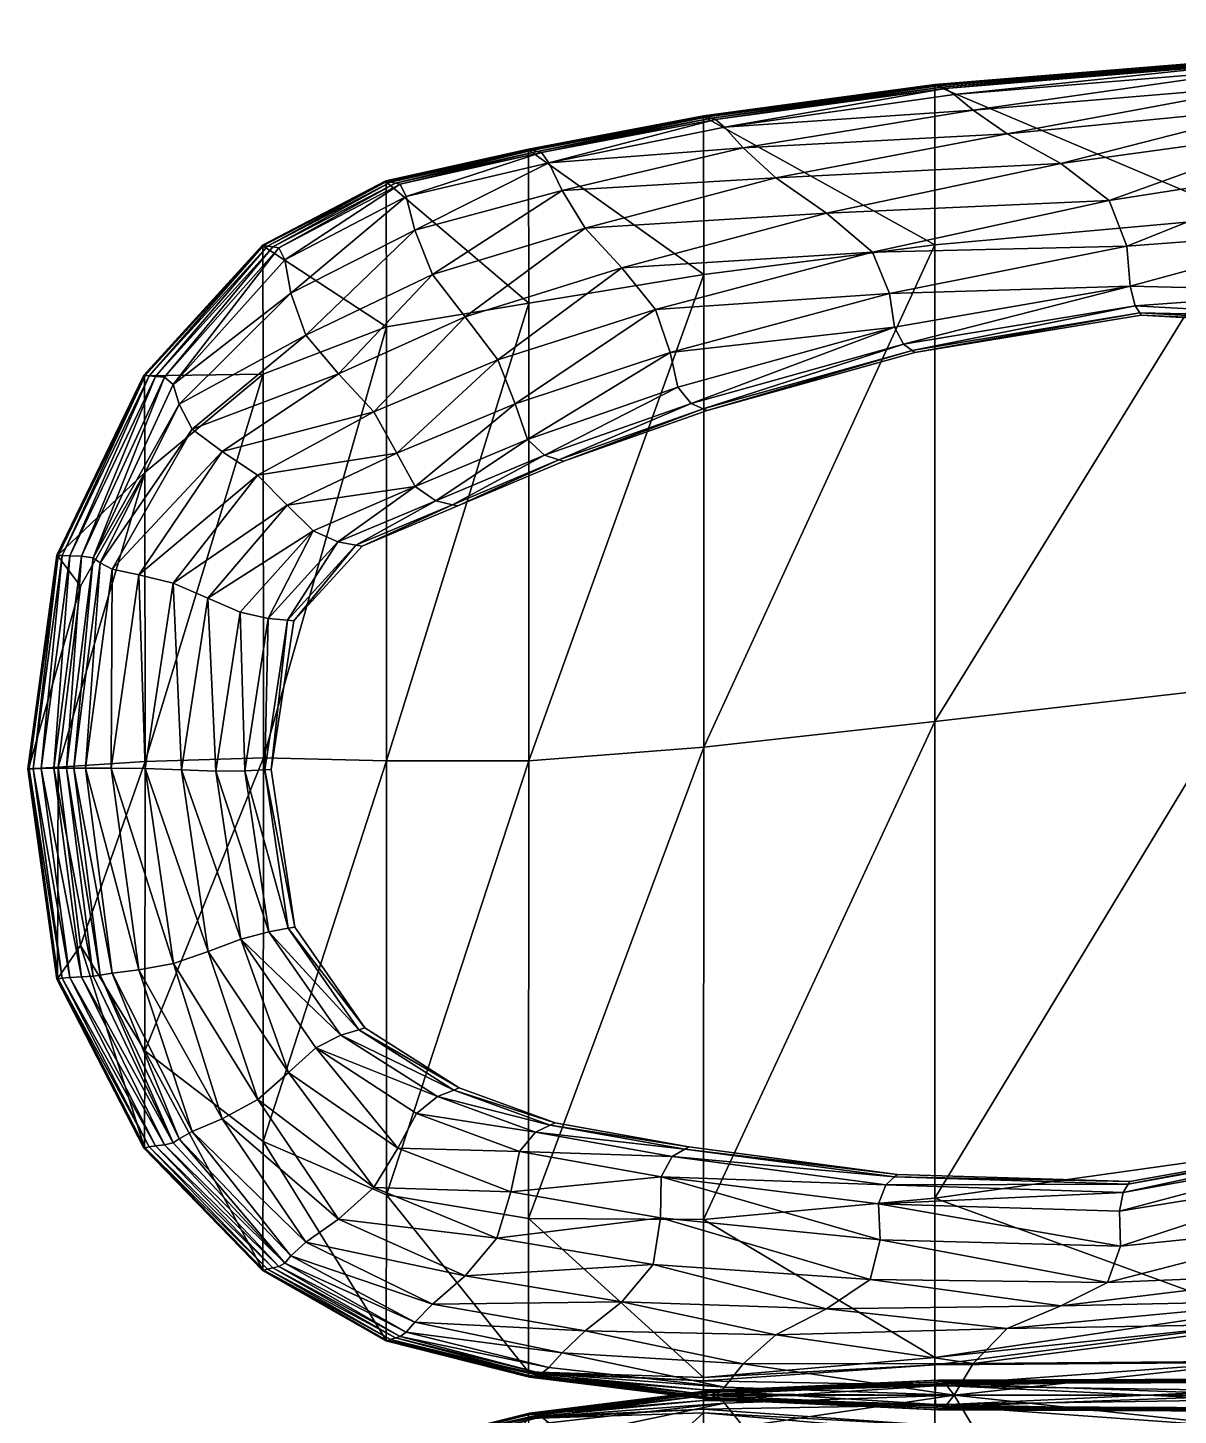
# Model space of a CAD drawing. Header units: millimetres. Extents: x -67 to 74, y -60 to 39.
# Drawn here: x -66.77 to -34.22, y -11.17 to 28.09 of the extents above; entities that cross this region are included whole.
import ezdxf

# ---------------------------------------------------------------- set-up
doc = ezdxf.new("R2010")
doc.units = ezdxf.units.MM
doc.layers.get('0').update_dxf_attribs({"color": 61, "true_color": 0xd6e5a6})

msp = doc.modelspace()

# ---------------------------------------------------------------- meshes
at = {"color": 176, "true_color": 0x080888}
mesh = msp.add_polyface(dxfattribs=at)
corners = [(-32.306, 22.739, 7.68), (-32.31, 9.471, 7.68), (-41.103, 8.462, 7.724), (-41.1, 21.947, 7.724), (-23.126, 23.69, 7.68), (-23.13, 28.081, 9.368), (-32.309, 27.196, 9.392), (-32.31, 27.202, 14.527), (-41.105, 26.483, 14.669), (-41.104, 26.477, 9.461), (-41.08, 26.474, 19.991), (-32.291, 27.193, 19.775), (-23.131, 28.087, 14.434), (-41.007, 26.446, 22.064), (-32.232, 27.164, 21.824), (-40.908, 26.408, 22.706), (-32.153, 27.124, 22.466), (-40.808, 26.37, 23.731), (-32.073, 27.085, 23.491), (-40.56, 26.196, 25.461), (-31.938, 26.907, 25.178), (-40.018, 25.752, 28.217), (-31.694, 26.454, 27.803), (-39.053, 25.086, 31.21), (-31.275, 25.846, 30.556), (-37.535, 24.248, 33.652), (-30.619, 25.202, 32.627), (-36.173, 23.199, 36.602), (-30.021, 24.157, 35.295), (-44.164, 22.842, 35.885), (-35.674, 21.904, 41.122), (-29.779, 22.347, 39.84), (-35.58, 20.773, 45.1), (-29.721, 20.637, 43.952), (-42.386, 20.57, 43.389), (-42.87, 21.733, 39.13), (-35.434, 20.218, 46.425), (-29.674, 19.894, 45.322), (-35.305, 20.018, 44.559), (-29.643, 19.699, 43.456), (-41.986, 19.137, 48.155), (-41.745, 18.955, 46.289), (-35.262, 19.951, 38.96), (-29.633, 19.635, 37.857), (-35.262, 19.951, 31.494), (-29.633, 19.635, 30.391), (-41.665, 18.895, 40.69), (-41.665, 18.895, 33.224), (-32.307, 27.178, 7.68), (-41.101, 26.458, 7.724), (-23.127, 28.062, 7.68)]
mesh.append_faces([[corners[k] for k in face] for face in [(0, 1, 2), (2, 3, 0), (1, 0, 4), (5, 6, 7), (8, 7, 6), (6, 9, 8), (7, 8, 10), (10, 11, 7), (12, 7, 11), (13, 14, 11), (11, 10, 13), (14, 13, 15), (15, 16, 14), (17, 18, 16), (16, 15, 17), (18, 17, 19), (19, 20, 18), (21, 22, 20), (20, 19, 21), (22, 21, 23), (23, 24, 22), (25, 26, 24), (24, 23, 25), (26, 25, 27), (27, 28, 26), (27, 25, 29), (30, 31, 28), (28, 27, 30), (31, 30, 32), (32, 33, 31), (32, 30, 34), (30, 27, 35), (36, 37, 33), (33, 32, 36), (37, 36, 38), (38, 39, 37), (40, 36, 32), (41, 38, 36), (42, 43, 39), (39, 38, 42), (43, 42, 44), (44, 45, 43), (46, 42, 38), (42, 46, 47), (47, 44, 42), (48, 49, 9), (9, 6, 48), (50, 48, 6), (4, 0, 48), (49, 48, 0), (0, 3, 49)]], dxfattribs={"vtx2": -1, "color": 176})
mesh = msp.add_polyface(dxfattribs=at)
corners = [(-47.644, 7.737, 7.857), (-47.643, 21.103, 7.857), (-41.1, 21.947, 7.724), (-47.649, 25.599, 14.922), (-41.105, 26.483, 14.669), (-41.104, 26.477, 9.461), (-47.648, 25.593, 9.624), (-47.621, 25.59, 20.333), (-41.08, 26.474, 19.991), (-47.536, 25.564, 22.436), (-41.007, 26.446, 22.064), (-47.423, 25.528, 23.078), (-40.908, 26.408, 22.706), (-47.308, 25.492, 24.103), (-40.808, 26.37, 23.731), (-52.23, 24.554, 24.562), (-52.021, 24.269, 26.659), (-47.055, 25.273, 25.995), (-40.56, 26.196, 25.461), (-46.527, 24.69, 29.234), (-45.605, 23.845, 32.853), (-51.65, 23.485, 30.515), (-39.053, 25.086, 31.21), (-40.018, 25.752, 28.217), (-44.164, 22.842, 35.885), (-42.87, 21.733, 39.13), (-36.173, 23.199, 36.602), (-37.535, 24.248, 33.652), (-51.002, 22.42, 34.893), (-49.963, 21.292, 38.559), (-49.003, 20.114, 42.079), (-42.386, 20.57, 43.389), (-48.593, 18.898, 46.021), (-42.246, 19.616, 46.964), (-48.377, 17.921, 49.135), (-35.58, 20.773, 45.1), (-35.674, 21.904, 41.122), (-41.986, 19.137, 48.155), (-48.001, 17.46, 50.173), (-47.658, 17.306, 48.307), (-41.745, 18.955, 46.289), (-35.434, 20.218, 46.425), (-51.6, 15.822, 44.675), (-47.544, 17.255, 42.708), (-51.6, 15.822, 37.209), (-47.544, 17.255, 35.242), (-35.305, 20.018, 44.559), (-41.665, 18.895, 40.69), (-41.665, 18.895, 33.224), (-41.101, 26.458, 7.724), (-47.645, 25.574, 7.857)]
mesh.append_faces([[corners[k] for k in face] for face in [(0, 1, 2), (3, 4, 5), (5, 6, 3), (4, 3, 7), (7, 8, 4), (9, 10, 8), (8, 7, 9), (10, 9, 11), (11, 12, 10), (13, 14, 12), (12, 11, 13), (15, 13, 11), (16, 17, 13), (14, 13, 17), (17, 18, 14), (19, 17, 16), (20, 19, 21), (19, 20, 22), (22, 23, 19), (17, 19, 23), (23, 18, 17), (24, 25, 26), (20, 24, 27), (27, 22, 20), (24, 20, 28), (28, 29, 24), (25, 24, 29), (29, 30, 25), (31, 25, 30), (30, 32, 31), (33, 31, 32), (32, 34, 33), (31, 33, 35), (25, 31, 36), (35, 33, 37), (38, 37, 33), (33, 34, 38), (37, 38, 39), (39, 40, 37), (41, 37, 40), (42, 43, 39), (44, 45, 43), (46, 40, 47), (43, 47, 40), (40, 39, 43), (47, 43, 45), (45, 48, 47), (49, 50, 6), (6, 5, 49), (50, 49, 2), (2, 1, 50)]], dxfattribs={"vtx2": -1, "color": 176})
mesh = msp.add_polyface(dxfattribs=at)
corners = [(-56.634, 23.753, 15.838), (-52.605, 24.654, 15.305), (-52.603, 24.648, 9.95), (-56.632, 23.747, 10.507), (-56.601, 23.745, 21.281), (-52.574, 24.646, 20.773), (-47.649, 25.599, 14.922), (-47.648, 25.593, 9.624), (-47.621, 25.59, 20.333), (-56.501, 23.721, 23.395), (-52.481, 24.621, 22.895), (-56.368, 23.69, 24.037), (-52.357, 24.588, 23.537), (-47.536, 25.564, 22.436), (-47.423, 25.528, 23.078), (-56.232, 23.658, 25.062), (-52.23, 24.554, 24.562), (-56.059, 23.317, 27.335), (-52.021, 24.269, 26.659), (-47.308, 25.492, 24.103), (-55.814, 22.357, 31.72), (-51.65, 23.485, 30.515), (-55.317, 21.11, 36.737), (-51.002, 22.42, 34.893), (-46.527, 24.69, 29.234), (-45.605, 23.845, 32.853), (-54.39, 19.904, 40.905), (-49.963, 21.292, 38.559), (-57.98, 18.3, 42.759), (-56.979, 17.22, 46.752), (-53.465, 18.696, 44.65), (-49.003, 20.114, 42.079), (-52.975, 17.442, 48.395), (-48.593, 18.898, 46.021), (-56.324, 16.052, 50.398), (-52.633, 16.441, 51.204), (-48.377, 17.921, 49.135), (-52.151, 15.993, 52.141), (-48.001, 17.46, 50.173), (-51.738, 15.865, 50.275), (-47.658, 17.306, 48.307), (-52.599, 24.63, 8.164), (-56.625, 23.729, 8.728), (-52.595, 20.297, 8.163), (-56.618, 19.621, 8.726), (-47.645, 25.574, 7.857), (-47.643, 21.103, 7.857)]
mesh.append_faces([[corners[k] for k in face] for face in [(0, 1, 2), (2, 3, 0), (1, 0, 4), (4, 5, 1), (1, 6, 7), (7, 2, 1), (6, 1, 5), (5, 8, 6), (9, 10, 5), (5, 4, 9), (10, 9, 11), (11, 12, 10), (10, 13, 8), (8, 5, 10), (13, 10, 12), (12, 14, 13), (15, 16, 12), (12, 11, 15), (16, 15, 17), (17, 18, 16), (14, 12, 16), (19, 16, 18), (20, 21, 18), (18, 17, 20), (21, 20, 22), (22, 23, 21), (18, 21, 24), (21, 23, 25), (26, 27, 23), (23, 22, 26), (28, 26, 22), (29, 30, 26), (27, 26, 30), (30, 31, 27), (32, 33, 31), (31, 30, 32), (34, 32, 30), (30, 29, 34), (33, 32, 35), (35, 36, 33), (37, 38, 36), (36, 35, 37), (38, 37, 39), (39, 40, 38), (41, 42, 3), (3, 2, 41), (42, 41, 43), (43, 44, 42), (45, 41, 2), (2, 7, 45), (41, 45, 46), (46, 43, 41)]], dxfattribs={"vtx2": -1, "color": 176})
mesh = msp.add_polyface(dxfattribs=at)
corners = [(-63.485, 18.255, 17.686), (-60.13, 21.938, 16.605), (-60.126, 21.933, 11.367), (-63.48, 18.251, 12.6), (-65.949, 13.162, 18.615), (-65.91, 13.16, 23.677), (-63.448, 18.251, 22.883), (-60.094, 21.931, 21.953), (-56.634, 23.753, 15.838), (-56.632, 23.747, 10.507), (-56.601, 23.745, 21.281), (-63.337, 18.236, 24.915), (-59.989, 21.911, 24.036), (-65.795, 13.155, 25.664), (-65.582, 13.147, 26.306), (-63.154, 18.218, 25.557), (-59.839, 21.884, 24.677), (-56.501, 23.721, 23.395), (-56.368, 23.69, 24.037), (-62.902, 18.198, 26.582), (-59.67, 21.856, 25.703), (-65.249, 13.14, 27.331), (-62.655, 17.998, 28.926), (-59.494, 21.523, 28.074), (-56.232, 23.658, 25.062), (-56.059, 23.317, 27.335), (-59.323, 20.582, 32.756), (-55.814, 22.357, 31.72), (-58.903, 19.388, 38.174), (-55.317, 21.11, 36.737), (-62.484, 17.436, 33.526), (-62.114, 16.73, 38.997), (-57.98, 18.3, 42.759), (-54.39, 19.904, 40.905), (-56.979, 17.22, 46.752), (-61.269, 16.101, 43.954), (-65.943, 13.16, 13.663), (-63.467, 18.24, 10.899), (-60.116, 21.917, 9.618), (-60.106, 18.285, 9.614), (-63.453, 15.503, 10.893), (-56.625, 23.729, 8.728), (-56.618, 19.621, 8.726)]
mesh.append_faces([[corners[k] for k in face] for face in [(0, 1, 2), (2, 3, 0), (4, 0, 3), (5, 6, 0), (1, 0, 6), (6, 7, 1), (1, 8, 9), (9, 2, 1), (8, 1, 7), (7, 10, 8), (11, 12, 7), (7, 6, 11), (13, 11, 6), (14, 15, 11), (12, 11, 15), (15, 16, 12), (12, 17, 10), (10, 7, 12), (17, 12, 16), (16, 18, 17), (19, 20, 16), (16, 15, 19), (21, 19, 15), (20, 19, 22), (22, 23, 20), (20, 24, 18), (18, 16, 20), (24, 20, 23), (23, 25, 24), (26, 27, 25), (25, 23, 26), (27, 26, 28), (28, 29, 27), (30, 31, 28), (28, 26, 30), (22, 30, 26), (26, 23, 22), (29, 28, 32), (33, 32, 34), (34, 32, 35), (31, 35, 32), (32, 28, 31), (36, 3, 37), (38, 37, 3), (3, 2, 38), (37, 38, 39), (39, 40, 37), (41, 38, 2), (2, 9, 41), (38, 41, 42), (42, 39, 38)]], dxfattribs={"vtx2": -1, "color": 176})
mesh = msp.add_polyface(dxfattribs=at)
corners = [(-41.1, 21.947, 7.724), (-41.103, 8.462, 7.724), (-47.644, 7.737, 7.857), (-47.647, -5.629, 7.857), (-41.106, -5.023, 7.724), (-32.31, 9.471, 7.68), (-32.314, -3.796, 7.68), (-23.13, 10.621, 7.68), (-37.536, -8.071, 33.652), (-30.619, -7.922, 32.627), (-30.043, -7.156, 35.295), (-36.218, -7.416, 36.602), (-42.936, -7.328, 39.13), (-44.165, -8.16, 35.885), (-49.071, -6.905, 42.079), (-49.963, -7.957, 38.559), (-29.865, -5.77, 39.84), (-35.847, -6.384, 41.122), (-29.869, -4.427, 43.952), (-35.879, -5.393, 45.1), (-42.646, -6.21, 43.389), (-42.697, -5.189, 46.964), (-48.849, -4.424, 49.135), (-48.865, -5.585, 46.021), (-29.841, -3.794, 45.322), (-35.77, -4.862, 46.425), (-29.807, -3.585, 43.456), (-35.635, -4.635, 44.559), (-42.493, -4.65, 48.155), (-48.532, -3.851, 50.173), (-42.244, -4.427, 46.289), (-48.18, -3.642, 48.307), (-29.796, -3.516, 37.857), (-35.59, -4.559, 38.96), (-29.796, -3.516, 30.391), (-35.59, -4.559, 31.494), (-42.161, -4.353, 40.69), (-48.063, -3.572, 42.708), (-42.161, -4.353, 33.224), (-48.063, -3.572, 35.242), (-32.313, -8.236, 7.68), (-41.106, -9.534, 7.724), (-23.134, -6.82, 7.68)]
mesh.append_faces([[corners[k] for k in face] for face in [(0, 1, 2), (3, 2, 1), (1, 4, 3), (5, 6, 4), (4, 1, 5), (6, 5, 7), (8, 9, 10), (10, 11, 8), (8, 11, 12), (13, 12, 14), (14, 15, 13), (16, 17, 11), (11, 10, 16), (17, 16, 18), (18, 19, 17), (20, 21, 22), (22, 23, 20), (12, 20, 23), (23, 14, 12), (20, 12, 11), (11, 17, 20), (21, 20, 17), (17, 19, 21), (24, 25, 19), (19, 18, 24), (25, 24, 26), (26, 27, 25), (28, 29, 22), (22, 21, 28), (25, 28, 21), (21, 19, 25), (28, 25, 27), (27, 30, 28), (29, 28, 30), (30, 31, 29), (32, 33, 27), (27, 26, 32), (33, 32, 34), (34, 35, 33), (36, 37, 31), (31, 30, 36), (33, 36, 30), (30, 27, 33), (36, 33, 35), (35, 38, 36), (37, 36, 38), (38, 39, 37), (40, 41, 4), (4, 6, 40), (42, 40, 6), (3, 4, 41)]], dxfattribs={"vtx2": -1, "color": 176})
mesh = msp.add_polyface(dxfattribs=at)
corners = [(-56.618, 19.621, 8.726), (-56.616, 7.342, 8.725), (-60.103, 7.431, 9.613), (-60.106, 18.285, 9.614), (-52.595, 20.297, 8.163), (-52.595, 7.347, 8.162), (-47.643, 21.103, 7.857), (-47.644, 7.737, 7.857), (-61.269, 16.101, 43.954), (-60.269, 15.425, 48.295), (-56.979, 17.22, 46.752), (-52.975, 17.442, 48.395), (-56.324, 16.052, 50.398), (-55.808, 15.108, 53.002), (-52.633, 16.441, 51.204), (-59.433, 14.581, 51.914), (-62.653, 12.373, 49.243), (-58.697, 13.856, 54.357), (-61.676, 11.951, 52.868), (-60.758, 11.55, 55.208), (-55.222, 14.699, 53.87), (-52.151, 15.993, 52.141), (-54.756, 14.593, 52.003), (-51.738, 15.865, 50.275), (-60.623, 7.066, 56.26), (-59.966, 11.372, 55.988), (-61.445, 7.055, 55.492), (-60.065, 7.089, 54.394), (-59.42, 11.323, 54.121), (-57.996, 13.538, 55.172), (-57.483, 13.451, 53.305), (-47.658, 17.306, 48.307), (-51.6, 15.822, 44.675), (-54.601, 14.558, 46.404), (-54.601, 14.558, 38.938), (-51.6, 15.822, 37.209), (-47.544, 17.255, 42.708), (-59.879, 7.097, 48.794), (-59.238, 11.306, 48.522), (-59.217, 2.643, 41.056), (-59.879, 7.097, 41.329), (-59.238, 11.306, 41.056), (-57.312, 13.423, 47.706), (-57.312, 13.423, 40.24)]
mesh.append_faces([[corners[k] for k in face] for face in [(0, 1, 2), (2, 3, 0), (1, 0, 4), (4, 5, 1), (6, 7, 5), (5, 4, 6), (8, 9, 10), (11, 12, 13), (13, 14, 11), (15, 9, 16), (17, 15, 18), (18, 19, 17), (15, 17, 13), (13, 12, 15), (9, 15, 12), (12, 10, 9), (20, 21, 14), (14, 13, 20), (21, 20, 22), (22, 23, 21), (24, 25, 19), (19, 26, 24), (25, 24, 27), (27, 28, 25), (29, 20, 13), (13, 17, 29), (25, 29, 17), (17, 19, 25), (29, 25, 28), (28, 30, 29), (20, 29, 30), (30, 22, 20), (31, 23, 32), (33, 32, 23), (23, 22, 33), (32, 33, 34), (34, 35, 32), (36, 32, 35), (37, 38, 28), (28, 27, 37), (39, 40, 37), (38, 37, 40), (40, 41, 38), (42, 33, 22), (22, 30, 42), (38, 42, 30), (30, 28, 38), (42, 38, 41), (41, 43, 42), (33, 42, 43), (43, 34, 33)]], dxfattribs={"vtx2": -1, "color": 176})
mesh = msp.add_polyface(dxfattribs=at)
corners = [(-63.453, 15.503, 10.893), (-63.449, 7.323, 10.891), (-65.911, 7.168, 11.999), (-65.278, 12.291, 11.714), (-60.106, 18.285, 9.614), (-60.103, 7.431, 9.613), (-66.77, 7.116, 18.925), (-65.949, 13.162, 18.615), (-65.943, 13.16, 13.663), (-66.764, 7.116, 14.018), (-66.731, 7.117, 23.942), (-65.91, 13.16, 23.677), (-63.48, 18.251, 12.6), (-63.485, 18.255, 17.686), (-66.615, 7.122, 25.914), (-65.795, 13.155, 25.664), (-66.391, 7.128, 26.555), (-65.582, 13.147, 26.306), (-63.448, 18.251, 22.883), (-63.337, 18.236, 24.915), (-66.031, 7.135, 27.581), (-65.249, 13.14, 27.331), (-65.677, 7.139, 29.835), (-64.922, 13.087, 29.608), (-63.154, 18.218, 25.557), (-62.902, 18.198, 26.582), (-62.655, 17.998, 28.926), (-65.47, 7.141, 34.164), (-64.723, 12.946, 34.004), (-65.137, 7.141, 39.511), (-64.382, 12.77, 39.382), (-64.408, 7.141, 44.821), (-63.623, 12.612, 44.605), (-63.448, 7.128, 49.559), (-62.653, 12.373, 49.243), (-62.484, 17.436, 33.526), (-62.114, 16.73, 38.997), (-61.269, 16.101, 43.954), (-60.269, 15.425, 48.295), (-62.423, 7.088, 53.187), (-61.676, 11.951, 52.868), (-61.445, 7.055, 55.492), (-60.758, 11.55, 55.208), (-59.433, 14.581, 51.914), (-65.927, 13.154, 12.006), (-66.747, 7.116, 12.376), (-63.467, 18.24, 10.899)]
mesh.append_faces([[corners[k] for k in face] for face in [(0, 1, 2), (2, 3, 0), (1, 0, 4), (4, 5, 1), (6, 7, 8), (8, 9, 6), (7, 6, 10), (10, 11, 7), (12, 8, 7), (13, 7, 11), (14, 15, 11), (11, 10, 14), (15, 14, 16), (16, 17, 15), (18, 11, 15), (19, 15, 17), (20, 21, 17), (17, 16, 20), (21, 20, 22), (22, 23, 21), (24, 17, 21), (25, 21, 23), (23, 26, 25), (27, 28, 23), (23, 22, 27), (28, 27, 29), (29, 30, 28), (31, 32, 30), (30, 29, 31), (32, 31, 33), (33, 34, 32), (35, 26, 23), (23, 28, 35), (36, 35, 28), (28, 30, 36), (37, 36, 30), (30, 32, 37), (38, 37, 32), (32, 34, 38), (39, 40, 34), (34, 33, 39), (40, 39, 41), (41, 42, 40), (34, 40, 43), (44, 45, 9), (9, 8, 44), (45, 44, 3), (3, 2, 45), (46, 44, 8), (44, 46, 0), (0, 3, 44)]], dxfattribs={"vtx2": -1, "color": 176})
mesh = msp.add_polyface(dxfattribs=at)
corners = [(-56.616, 7.342, 8.725), (-56.619, -4.936, 8.726), (-60.106, -3.422, 9.614), (-52.595, 7.347, 8.162), (-52.597, -5.603, 8.163), (-47.644, 7.737, 7.857), (-47.647, -5.629, 7.857), (-55.317, -8.028, 36.737), (-58.903, -6.274, 38.174), (-59.323, -6.663, 32.756), (-54.39, -7.227, 40.905), (-57.98, -5.618, 42.759), (-49.071, -6.905, 42.079), (-53.497, -6.158, 44.65), (-56.973, -4.722, 46.752), (-60.258, -2.232, 48.295), (-53.105, -4.849, 48.395), (-56.302, -3.609, 50.398), (-48.865, -5.585, 46.021), (-48.849, -4.424, 49.135), (-52.86, -3.71, 51.204), (-55.77, -2.633, 53.002), (-59.39, -1.475, 51.914), (-58.622, -0.778, 54.357), (-52.406, -3.155, 52.141), (-55.179, -2.147, 53.87), (-48.532, -3.851, 50.173), (-48.18, -3.642, 48.307), (-51.989, -2.958, 50.275), (-54.714, -1.967, 52.003), (-57.911, -0.411, 55.172), (-57.4, -0.26, 53.305), (-59.945, 2.508, 55.988), (-51.849, -2.892, 44.675), (-54.559, -1.907, 46.404), (-48.063, -3.572, 42.708), (-48.063, -3.572, 35.242), (-51.849, -2.892, 37.209), (-54.559, -1.907, 38.938), (-59.399, 2.609, 54.121), (-57.229, -0.21, 47.706), (-57.229, -0.21, 40.24), (-59.217, 2.643, 48.522), (-59.217, 2.643, 41.056), (-56.625, -9.045, 8.728), (-52.601, -9.937, 8.163)]
mesh.append_faces([[corners[k] for k in face] for face in [(0, 1, 2), (1, 0, 3), (3, 4, 1), (5, 6, 4), (4, 3, 5), (7, 8, 9), (10, 11, 8), (12, 13, 10), (11, 10, 13), (13, 14, 11), (11, 14, 15), (16, 17, 14), (14, 13, 16), (18, 16, 13), (13, 12, 18), (16, 18, 19), (19, 20, 16), (17, 16, 20), (20, 21, 17), (14, 17, 22), (23, 22, 17), (17, 21, 23), (24, 25, 21), (21, 20, 24), (26, 24, 20), (20, 19, 26), (24, 26, 27), (27, 28, 24), (25, 24, 28), (28, 29, 25), (25, 30, 23), (23, 21, 25), (30, 25, 29), (29, 31, 30), (32, 30, 31), (33, 34, 29), (29, 28, 33), (35, 33, 28), (28, 27, 35), (33, 35, 36), (36, 37, 33), (34, 33, 37), (37, 38, 34), (39, 31, 40), (34, 40, 31), (31, 29, 34), (40, 34, 38), (38, 41, 40), (42, 40, 41), (41, 43, 42), (2, 1, 44), (1, 4, 45)]], dxfattribs={"vtx2": -1, "color": 176})
mesh = msp.add_polyface(dxfattribs=at)
corners = [(-63.449, 7.323, 10.891), (-63.453, -0.856, 10.893), (-65.278, 2.125, 11.715), (-65.911, 7.168, 11.999), (-60.103, 7.431, 9.613), (-60.106, -3.422, 9.614), (-56.616, 7.342, 8.725), (-65.949, 1.173, 18.615), (-66.77, 7.116, 18.925), (-66.764, 7.116, 14.018), (-65.943, 1.176, 13.663), (-65.91, 1.178, 23.677), (-66.731, 7.117, 23.942), (-65.795, 1.193, 25.664), (-66.615, 7.122, 25.914), (-65.582, 1.213, 26.306), (-66.391, 7.128, 26.555), (-65.249, 1.233, 27.331), (-66.031, 7.135, 27.581), (-64.922, 1.256, 29.608), (-65.677, 7.139, 29.835), (-64.723, 1.286, 34.004), (-65.47, 7.141, 34.164), (-64.382, 1.339, 39.382), (-65.137, 7.141, 39.511), (-63.623, 1.43, 44.605), (-64.408, 7.141, 44.821), (-62.65, 1.617, 49.243), (-63.448, 7.128, 49.559), (-62.484, -3.352, 33.526), (-61.269, -2.778, 43.954), (-62.114, -3.142, 38.997), (-61.665, 1.956, 52.868), (-62.423, 7.088, 53.187), (-60.739, 2.302, 55.208), (-61.445, 7.055, 55.492), (-59.39, -1.475, 51.914), (-58.622, -0.778, 54.357), (-60.258, -2.232, 48.295), (-59.945, 2.508, 55.988), (-60.623, 7.066, 56.26), (-59.399, 2.609, 54.121), (-60.065, 7.089, 54.394), (-57.911, -0.411, 55.172), (-57.4, -0.26, 53.305), (-59.217, 2.643, 48.522), (-59.879, 7.097, 48.794), (-59.217, 2.643, 41.056), (-57.229, -0.21, 47.706), (-66.747, 7.116, 12.376), (-65.927, 1.182, 12.006), (-63.467, -3.593, 10.899)]
mesh.append_faces([[corners[k] for k in face] for face in [(0, 1, 2), (2, 3, 0), (1, 0, 4), (4, 5, 1), (5, 4, 6), (7, 8, 9), (9, 10, 7), (8, 7, 11), (11, 12, 8), (13, 14, 12), (12, 11, 13), (14, 13, 15), (15, 16, 14), (17, 18, 16), (16, 15, 17), (18, 17, 19), (19, 20, 18), (21, 22, 20), (20, 19, 21), (22, 21, 23), (23, 24, 22), (25, 26, 24), (24, 23, 25), (26, 25, 27), (27, 28, 26), (23, 21, 29), (27, 25, 30), (25, 23, 31), (32, 33, 28), (28, 27, 32), (33, 32, 34), (34, 35, 33), (36, 37, 34), (34, 32, 36), (32, 27, 38), (39, 40, 35), (35, 34, 39), (40, 39, 41), (41, 42, 40), (43, 39, 34), (34, 37, 43), (44, 41, 39), (45, 46, 42), (42, 41, 45), (46, 45, 47), (48, 45, 41), (49, 50, 10), (10, 9, 49), (50, 49, 3), (3, 2, 50), (51, 50, 2)]], dxfattribs={"vtx2": -1, "color": 176})
mesh = msp.add_polyface(dxfattribs=at)
corners = [(-63.485, -3.609, 17.686), (-65.949, 1.173, 18.615), (-65.943, 1.176, 13.663), (-63.48, -3.605, 12.6), (-60.13, -7.074, 16.605), (-60.126, -7.069, 11.367), (-60.094, -7.065, 21.953), (-63.448, -3.601, 22.883), (-65.91, 1.178, 23.677), (-56.634, -9.068, 15.838), (-56.601, -9.057, 21.281), (-63.337, -3.578, 24.915), (-65.795, 1.193, 25.664), (-59.989, -7.036, 24.036), (-59.839, -6.998, 24.677), (-63.154, -3.548, 25.557), (-65.582, 1.213, 26.306), (-56.501, -9.025, 23.395), (-56.368, -8.982, 24.037), (-62.902, -3.517, 26.582), (-65.249, 1.233, 27.331), (-59.67, -6.959, 25.703), (-59.494, -6.865, 28.074), (-62.655, -3.46, 28.926), (-64.922, 1.256, 29.608), (-62.484, -3.352, 33.526), (-62.114, -3.142, 38.997), (-64.382, 1.339, 39.382), (-64.723, 1.286, 34.004), (-59.323, -6.663, 32.756), (-58.903, -6.274, 38.174), (-61.269, -2.778, 43.954), (-57.98, -5.618, 42.759), (-60.258, -2.232, 48.295), (-62.65, 1.617, 49.243), (-63.623, 1.43, 44.605), (-59.39, -1.475, 51.914), (-61.665, 1.956, 52.868), (-56.973, -4.722, 46.752), (-56.632, -9.062, 10.507), (-60.116, -7.054, 9.618), (-56.625, -9.045, 8.728), (-60.106, -3.422, 9.614), (-63.467, -3.593, 10.899), (-65.927, 1.182, 12.006), (-65.278, 2.125, 11.715), (-63.453, -0.856, 10.893)]
mesh.append_faces([[corners[k] for k in face] for face in [(0, 1, 2), (2, 3, 0), (4, 0, 3), (3, 5, 4), (0, 4, 6), (6, 7, 0), (1, 0, 7), (7, 8, 1), (9, 4, 5), (10, 6, 4), (11, 12, 8), (8, 7, 11), (13, 11, 7), (7, 6, 13), (11, 13, 14), (14, 15, 11), (12, 11, 15), (15, 16, 12), (17, 13, 6), (18, 14, 13), (19, 20, 16), (16, 15, 19), (21, 19, 15), (15, 14, 21), (19, 21, 22), (22, 23, 19), (20, 19, 23), (23, 24, 20), (25, 26, 27), (23, 25, 28), (28, 24, 23), (25, 23, 22), (22, 29, 25), (26, 25, 29), (29, 30, 26), (31, 26, 30), (30, 32, 31), (33, 31, 32), (31, 33, 34), (26, 31, 35), (33, 36, 37), (36, 33, 38), (39, 5, 40), (41, 40, 42), (43, 40, 5), (5, 3, 43), (44, 43, 3), (3, 2, 44), (45, 46, 43), (40, 43, 46), (46, 42, 40)]], dxfattribs={"vtx2": -1, "color": 176})
mesh = msp.add_polyface(dxfattribs=at)
corners = [(-60.126, -7.069, 11.367), (-56.632, -9.062, 10.507), (-56.634, -9.068, 15.838), (-52.605, -10.041, 15.305), (-52.604, -9.975, 9.95), (-52.574, -10.09, 20.773), (-56.601, -9.057, 21.281), (-60.13, -7.074, 16.605), (-47.649, -10.445, 14.922), (-47.649, -10.199, 9.624), (-47.621, -10.672, 20.333), (-60.094, -7.065, 21.953), (-56.501, -9.025, 23.395), (-52.481, -10.076, 22.895), (-52.357, -10.031, 23.537), (-56.368, -8.982, 24.037), (-59.989, -7.036, 24.036), (-47.536, -10.717, 22.436), (-47.423, -10.671, 23.078), (-56.232, -8.939, 25.062), (-59.67, -6.959, 25.703), (-59.839, -6.998, 24.677), (-52.23, -9.985, 24.562), (-52.021, -9.817, 26.659), (-56.059, -8.816, 27.335), (-59.494, -6.865, 28.074), (-47.308, -10.623, 24.103), (-47.055, -10.371, 25.995), (-55.814, -8.535, 31.72), (-59.323, -6.663, 32.756), (-51.65, -9.406, 30.515), (-51.002, -8.777, 34.893), (-55.317, -8.028, 36.737), (-46.527, -9.712, 29.234), (-58.903, -6.274, 38.174), (-54.39, -7.227, 40.905), (-49.963, -7.957, 38.559), (-49.071, -6.905, 42.079), (-52.601, -9.937, 8.163), (-47.648, -10.1, 7.857), (-52.597, -5.603, 8.163), (-47.647, -5.629, 7.857), (-56.625, -9.045, 8.728), (-60.116, -7.054, 9.618), (-56.619, -4.936, 8.726)]
mesh.append_faces([[corners[k] for k in face] for face in [(0, 1, 2), (3, 2, 1), (1, 4, 3), (2, 3, 5), (5, 6, 2), (7, 2, 6), (8, 3, 4), (4, 9, 8), (3, 8, 10), (10, 5, 3), (11, 6, 12), (13, 12, 6), (6, 5, 13), (12, 13, 14), (14, 15, 12), (16, 12, 15), (17, 13, 5), (5, 10, 17), (13, 17, 18), (18, 14, 13), (19, 20, 21), (21, 15, 19), (22, 19, 15), (15, 14, 22), (19, 22, 23), (23, 24, 19), (20, 19, 24), (24, 25, 20), (26, 22, 14), (27, 23, 22), (28, 29, 25), (25, 24, 28), (30, 28, 24), (24, 23, 30), (28, 30, 31), (31, 32, 28), (29, 28, 32), (31, 30, 33), (30, 23, 27), (34, 32, 35), (36, 35, 32), (32, 31, 36), (35, 36, 37), (38, 39, 9), (9, 4, 38), (39, 38, 40), (40, 41, 39), (42, 38, 4), (4, 1, 42), (43, 42, 1), (38, 42, 44)]], dxfattribs={"vtx2": -1, "color": 176})
mesh = msp.add_polyface(dxfattribs=at)
corners = [(-41.105, -10.313, 14.669), (-47.649, -10.445, 14.922), (-47.649, -10.199, 9.624), (-41.105, -9.741, 9.461), (-41.08, -10.867, 19.991), (-47.621, -10.672, 20.333), (-32.31, -9.68, 14.527), (-32.311, -8.609, 9.392), (-23.131, -8.936, 14.434), (-23.117, -10.492, 19.612), (-32.291, -10.733, 19.775), (-41.007, -11.02, 22.064), (-47.536, -10.717, 22.436), (-40.908, -10.972, 22.706), (-47.423, -10.671, 23.078), (-32.232, -11.053, 21.824), (-32.153, -11.005, 22.466), (-52.357, -10.031, 23.537), (-47.308, -10.623, 24.103), (-40.808, -10.924, 23.731), (-40.56, -10.596, 25.461), (-47.055, -10.371, 25.995), (-52.23, -9.985, 24.562), (-32.073, -10.957, 23.491), (-31.938, -10.604, 25.178), (-31.694, -9.642, 27.803), (-40.018, -9.707, 28.217), (-31.275, -8.579, 30.556), (-39.053, -8.714, 31.21), (-46.527, -9.712, 29.234), (-45.605, -8.893, 32.853), (-51.002, -8.777, 34.893), (-51.65, -9.406, 30.515), (-30.619, -7.922, 32.627), (-37.536, -8.071, 33.652), (-44.165, -8.16, 35.885), (-42.936, -7.328, 39.13), (-49.963, -7.957, 38.559), (-23.132, -7.361, 9.368), (-32.313, -8.236, 7.68), (-41.106, -9.534, 7.724), (-47.648, -10.1, 7.857), (-47.647, -5.629, 7.857)]
mesh.append_faces([[corners[k] for k in face] for face in [(0, 1, 2), (2, 3, 0), (1, 0, 4), (4, 5, 1), (6, 0, 3), (3, 7, 6), (8, 6, 7), (9, 10, 6), (0, 6, 10), (10, 4, 0), (11, 12, 5), (5, 4, 11), (12, 11, 13), (13, 14, 12), (15, 11, 4), (4, 10, 15), (11, 15, 16), (16, 13, 11), (17, 14, 18), (19, 18, 14), (14, 13, 19), (18, 19, 20), (20, 21, 18), (22, 18, 21), (23, 19, 13), (13, 16, 23), (19, 23, 24), (24, 20, 19), (25, 26, 20), (20, 24, 25), (26, 25, 27), (27, 28, 26), (29, 30, 31), (21, 29, 32), (29, 21, 20), (20, 26, 29), (30, 29, 26), (26, 28, 30), (33, 34, 28), (28, 27, 33), (35, 30, 28), (28, 34, 35), (36, 35, 34), (30, 35, 37), (37, 31, 30), (38, 7, 39), (40, 39, 7), (7, 3, 40), (41, 40, 3), (3, 2, 41), (40, 41, 42)]], dxfattribs={"vtx2": -1, "color": 176})
mesh = msp.add_polyface(dxfattribs=at)
corners = [(-41.105, -10.886, 14.669), (-47.649, -10.754, 14.922), (-47.649, -11, 9.624), (-41.105, -11.458, 9.461), (-41.08, -10.333, 19.991), (-47.621, -10.527, 20.333), (-32.31, -11.519, 14.527), (-32.311, -12.59, 9.392), (-23.131, -12.263, 14.434), (-23.117, -10.707, 19.612), (-32.291, -10.466, 19.775), (-41.007, -10.179, 22.064), (-47.536, -10.482, 22.436), (-40.908, -10.227, 22.706), (-47.423, -10.528, 23.078), (-32.232, -10.146, 21.824), (-32.153, -10.194, 22.466), (-52.357, -11.169, 23.537), (-47.308, -10.576, 24.103), (-40.808, -10.275, 23.731), (-40.56, -10.604, 25.461), (-47.055, -10.828, 25.995), (-52.23, -11.215, 24.562), (-32.073, -10.242, 23.491), (-31.938, -10.595, 25.178), (-31.694, -11.557, 27.803), (-40.018, -11.492, 28.217), (-31.275, -12.62, 30.556), (-39.053, -12.485, 31.21), (-46.527, -11.487, 29.234), (-45.605, -12.306, 32.853), (-51.002, -12.422, 34.893), (-51.65, -11.793, 30.515), (-30.619, -13.277, 32.627), (-37.536, -13.128, 33.652), (-44.165, -13.039, 35.885), (-42.936, -13.871, 39.13), (-49.963, -13.242, 38.559), (-23.132, -13.838, 9.368), (-32.313, -12.964, 7.68), (-41.106, -11.665, 7.724), (-47.648, -11.099, 7.857), (-47.647, -15.571, 7.857)]
mesh.append_faces([[corners[k] for k in face] for face in [(0, 1, 2), (2, 3, 0), (1, 0, 4), (4, 5, 1), (6, 0, 3), (3, 7, 6), (8, 6, 7), (9, 10, 6), (0, 6, 10), (10, 4, 0), (11, 12, 5), (5, 4, 11), (12, 11, 13), (13, 14, 12), (15, 11, 4), (4, 10, 15), (11, 15, 16), (16, 13, 11), (17, 14, 18), (19, 18, 14), (14, 13, 19), (18, 19, 20), (20, 21, 18), (22, 18, 21), (23, 19, 13), (13, 16, 23), (19, 23, 24), (24, 20, 19), (25, 26, 20), (20, 24, 25), (26, 25, 27), (27, 28, 26), (29, 30, 31), (21, 29, 32), (29, 21, 20), (20, 26, 29), (30, 29, 26), (26, 28, 30), (33, 34, 28), (28, 27, 33), (35, 30, 28), (28, 34, 35), (36, 35, 34), (30, 35, 37), (37, 31, 30), (38, 7, 39), (40, 39, 7), (7, 3, 40), (41, 40, 3), (3, 2, 41), (40, 41, 42)]], dxfattribs={"vtx2": -1, "color": 176})
mesh = msp.add_polyface(dxfattribs=at)
corners = [(-60.126, -14.13, 11.367), (-56.632, -12.137, 10.507), (-56.634, -12.131, 15.838), (-52.605, -11.158, 15.305), (-52.604, -11.224, 9.95), (-52.574, -11.109, 20.773), (-56.601, -12.142, 21.281), (-60.13, -14.125, 16.605), (-47.649, -10.754, 14.922), (-47.649, -11, 9.624), (-47.621, -10.527, 20.333), (-60.094, -14.134, 21.953), (-56.501, -12.174, 23.395), (-52.481, -11.123, 22.895), (-52.357, -11.169, 23.537), (-56.368, -12.217, 24.037), (-59.989, -14.163, 24.036), (-47.536, -10.482, 22.436), (-47.423, -10.528, 23.078), (-56.232, -12.26, 25.062), (-59.67, -14.24, 25.703), (-59.839, -14.201, 24.677), (-52.23, -11.215, 24.562), (-52.021, -11.382, 26.659), (-56.059, -12.383, 27.335), (-59.494, -14.334, 28.074), (-47.308, -10.576, 24.103), (-47.055, -10.828, 25.995), (-55.814, -12.664, 31.72), (-59.323, -14.536, 32.756), (-51.65, -11.793, 30.515), (-51.002, -12.422, 34.893), (-55.317, -13.171, 36.737), (-58.903, -14.926, 38.174), (-46.527, -11.487, 29.234), (-54.39, -13.972, 40.905), (-49.963, -13.242, 38.559), (-49.071, -14.294, 42.079), (-52.601, -11.263, 8.163), (-47.648, -11.099, 7.857), (-52.597, -15.596, 8.163), (-47.647, -15.571, 7.857), (-56.625, -12.154, 8.728), (-60.116, -14.145, 9.618), (-56.619, -16.263, 8.726)]
mesh.append_faces([[corners[k] for k in face] for face in [(0, 1, 2), (3, 2, 1), (1, 4, 3), (2, 3, 5), (5, 6, 2), (7, 2, 6), (8, 3, 4), (4, 9, 8), (3, 8, 10), (10, 5, 3), (11, 6, 12), (13, 12, 6), (6, 5, 13), (12, 13, 14), (14, 15, 12), (16, 12, 15), (17, 13, 5), (5, 10, 17), (13, 17, 18), (18, 14, 13), (19, 20, 21), (21, 15, 19), (22, 19, 15), (15, 14, 22), (19, 22, 23), (23, 24, 19), (20, 19, 24), (24, 25, 20), (26, 22, 14), (27, 23, 22), (28, 29, 25), (25, 24, 28), (30, 28, 24), (24, 23, 30), (28, 30, 31), (31, 32, 28), (29, 28, 32), (32, 33, 29), (31, 30, 34), (30, 23, 27), (33, 32, 35), (36, 35, 32), (32, 31, 36), (35, 36, 37), (38, 39, 9), (9, 4, 38), (39, 38, 40), (40, 41, 39), (42, 38, 4), (4, 1, 42), (43, 42, 1), (38, 42, 44)]], dxfattribs={"vtx2": -1, "color": 176})

doc.saveas('drawing.dxf')
